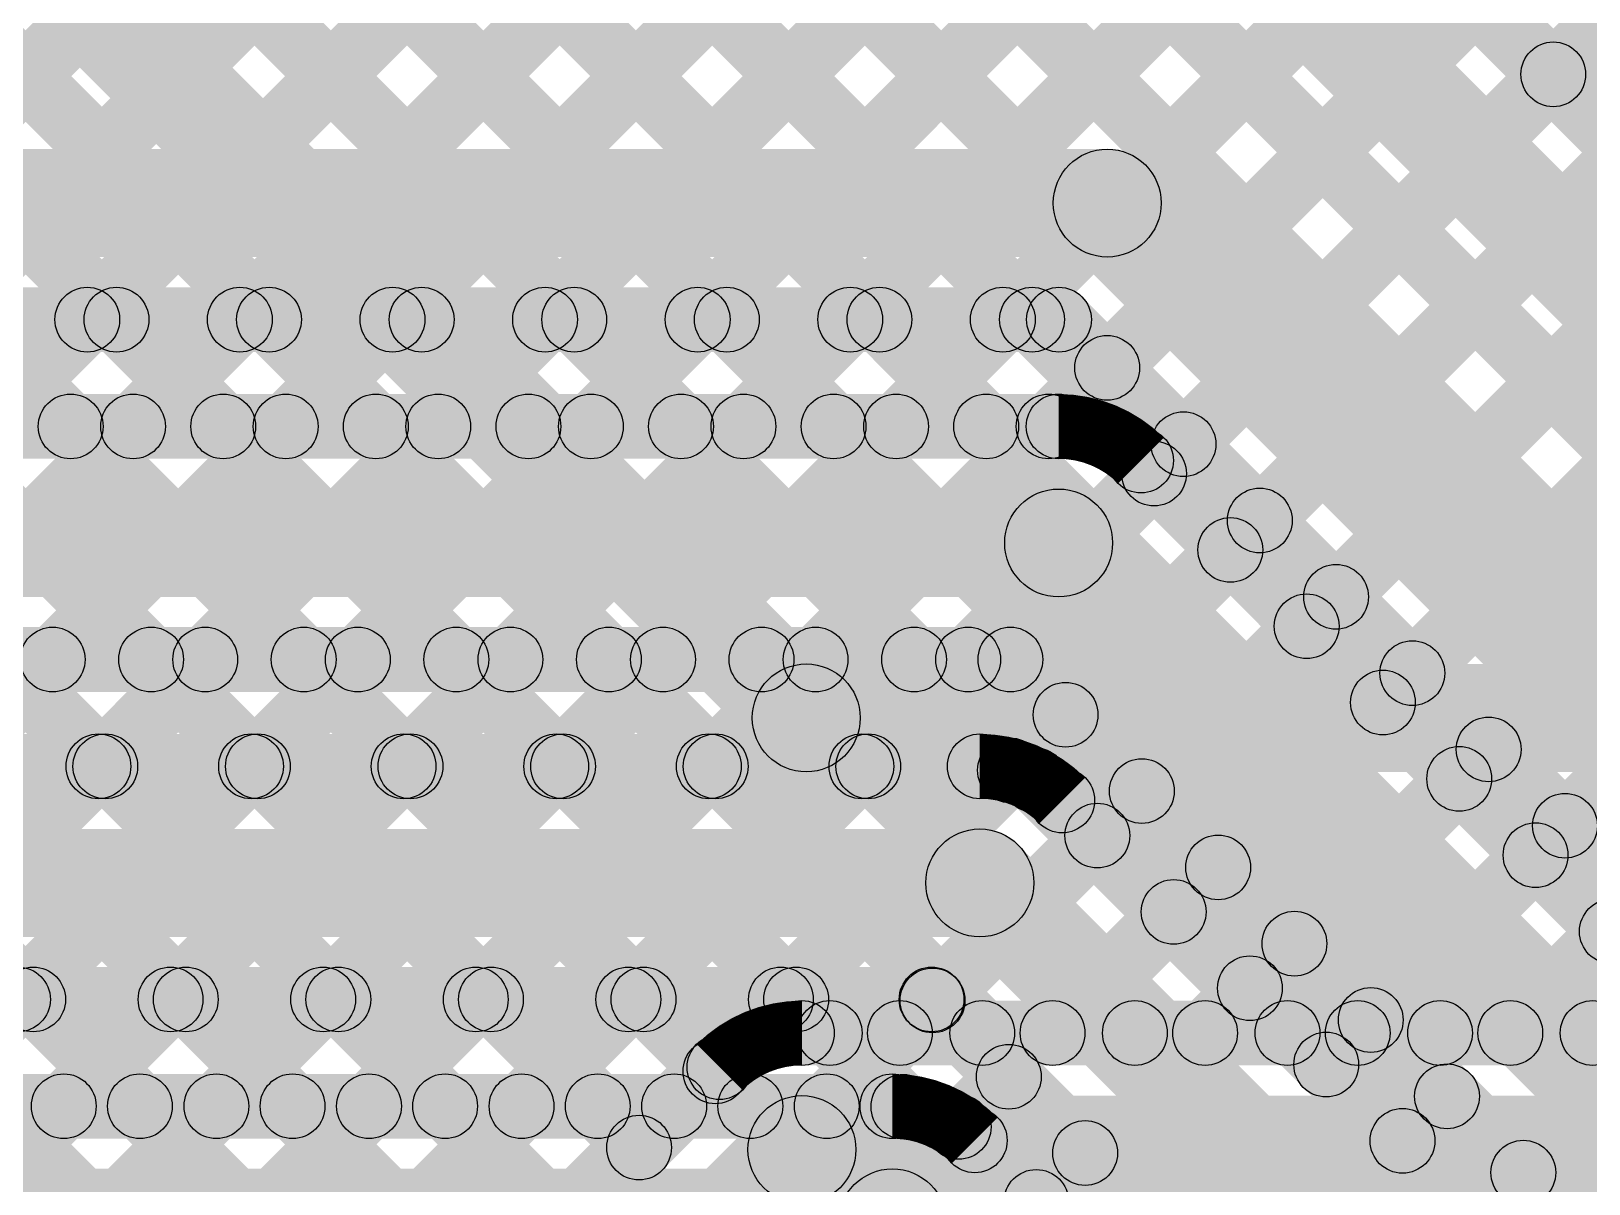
# Model space of a CAD drawing. Header units: millimetres. Extents: x 0 to 212, y 0 to 213.
# Drawn here: x 1.4934 to 1.8543, y 2.6251 to 2.8921 of the extents above; entities that cross this region are included whole.
import ezdxf

# ---------------------------------------------------------------- set-up
doc = ezdxf.new("R2010")
doc.units = ezdxf.units.MM
doc.header["$MEASUREMENT"] = 0
doc.layers.add('BottomLayer', color=5, linetype='Continuous')
doc.layers.add('TopLayer', color=1, linetype='Continuous')

msp = doc.modelspace()

# ---------------------------------------------------------------- hatches: boundary and pattern name
at = {"layer": 'BottomLayer'}
for points in [[(1.13213, 3.1957), (1.14274, 3.2063), (1.68374, 2.6653), (1.67313, 2.6547)], [(1.16749, 3.1957), (1.1781, 3.2063), (1.7191, 2.6653), (1.70849, 2.6547)], [(1.20284, 3.1957), (1.21345, 3.2063), (1.75445, 2.6653), (1.74384, 2.6547)], [(1.2382, 3.1957), (1.24881, 3.2063), (1.78981, 2.6653), (1.7792, 2.6547)], [(1.27355, 3.1957), (1.28416, 3.2063), (1.82516, 2.6653), (1.81455, 2.6547)], [(1.30891, 3.1957), (1.31952, 3.2063), (1.86052, 2.6653), (1.84991, 2.6547)], [(1.33337, 2.57089), (1.32276, 2.5815), (1.94757, 3.2063), (1.95817, 3.1957)], [(1.33779, 2.64602), (1.32718, 2.65663), (1.87686, 3.2063), (1.88746, 3.1957)], [(1.34173, 2.72068), (1.33113, 2.73128), (1.80614, 3.2063), (1.81675, 3.1957)], [(1.35134, 2.62421), (1.34073, 2.63482), (1.91221, 3.2063), (1.92282, 3.1957)], [(1.35277, 2.69636), (1.34216, 2.70697), (1.8415, 3.2063), (1.85211, 3.1957)], [(1.34426, 3.1957), (1.35487, 3.2063), (1.89587, 2.6653), (1.88527, 2.6547)], [(1.35553, 2.5577), (1.34492, 2.5683), (1.98292, 3.2063), (1.99353, 3.1957)], [(1.37962, 3.1957), (1.39023, 3.2063), (1.93123, 2.6653), (1.92062, 2.6547)], [(1.39088, 2.5577), (1.38028, 2.5683), (2.01828, 3.2063), (2.02888, 3.1957)], [(1.41498, 3.1957), (1.42558, 3.2063), (1.96658, 2.6653), (1.95598, 2.6547)], [(1.42624, 2.5577), (1.41563, 2.5683), (2.05363, 3.2063), (2.06424, 3.1957)], [(1.45033, 3.1957), (1.46094, 3.2063), (2.00194, 2.6653), (1.99133, 2.6547)], [(1.46159, 2.5577), (1.45099, 2.5683), (2.08899, 3.2063), (2.09959, 3.1957)], [(1.48569, 3.1957), (1.49629, 3.2063), (2.03729, 2.6653), (2.02669, 2.6547)], [(1.49695, 2.5577), (1.48634, 2.5683), (2.12434, 3.2063), (2.13495, 3.1957)], [(1.52104, 3.1957), (1.53165, 3.2063), (2.07265, 2.6653), (2.06204, 2.6547)], [(1.5323, 2.5577), (1.5217, 2.5683), (2.1597, 3.2063), (2.1703, 3.1957)], [(1.56766, 2.5577), (1.55705, 2.5683), (2.19505, 3.2063), (2.20566, 3.1957)], [(1.70001, 2.6547), (1.68941, 2.6653), (2.23041, 3.2063), (2.24102, 3.1957)], [(1.73537, 2.6547), (1.72476, 2.6653), (2.26576, 3.2063), (2.27637, 3.1957)], [(1.77073, 2.6547), (1.76012, 2.6653), (2.30112, 3.2063), (2.31173, 3.1957)], [(1.80608, 2.6547), (1.79547, 2.6653), (2.33647, 3.2063), (2.34708, 3.1957)], [(1.84144, 2.6547), (1.83083, 2.6653), (2.37183, 3.2063), (2.38244, 3.1957)], [(1.33216, 3.05616), (1.34984, 3.07384), (1.68184, 2.74184), (1.66416, 2.72416)], [(1.34266, 2.94981), (1.35327, 2.96042), (1.65725, 2.65644), (1.64665, 2.64583)], [(1.34266, 2.91446), (1.35327, 2.92507), (1.63957, 2.63876), (1.62897, 2.62815)], [(1.34266, 2.8791), (1.35327, 2.88971), (1.6219, 2.62108), (1.61129, 2.61047)], [(1.34256, 2.84385), (1.35317, 2.85446), (1.60422, 2.6034), (1.59361, 2.5928)], [(1.33299, 2.81807), (1.34359, 2.82867), (1.58654, 2.58573), (1.57593, 2.57512)], [(1.34239, 2.77331), (1.353, 2.78391), (1.56861, 2.5683), (1.558, 2.5577)], [(1.673, 2.7205), (1.673, 2.7455), (2.50123, 2.7455), (2.50123, 2.7205)], [(1.672, 2.6525), (1.672, 2.6675), (2.45462, 2.6675), (2.45462, 2.6525)], [(1.56912, 2.5577), (1.55851, 2.5683), (1.6476, 2.6574), (1.65821, 2.64679)], [(1.672, 2.6205), (1.672, 2.6455), (2.50123, 2.6455), (2.50123, 2.6205)], [(1.58384, 2.52716), (1.56616, 2.54484), (1.66316, 2.64184), (1.68084, 2.62416)]]:
    msp.add_hatch(color=5, dxfattribs=at).paths.add_polyline_path(points)
h = msp.add_hatch(color=5, dxfattribs=at)
edge = h.paths.add_edge_path()
edge.add_arc((1.673, 2.733), 0.0125, 0, 360)
h = msp.add_hatch(color=5, dxfattribs=at)
edge = h.paths.add_edge_path()
edge.add_arc((1.673, 2.733), 0.0125, 0, 360)
h = msp.add_hatch(color=5, dxfattribs=at)
edge = h.paths.add_edge_path()
edge.add_arc((1.672, 2.66), 0.0075, 0, 360)
h = msp.add_hatch(color=5, dxfattribs=at)
edge = h.paths.add_edge_path()
edge.add_arc((1.672, 2.66), 0.0075, 0, 360)
h = msp.add_hatch(color=5, dxfattribs=at)
edge = h.paths.add_edge_path()
edge.add_arc((1.672, 2.66), 0.0075, 0, 360)
h = msp.add_hatch(color=5, dxfattribs=at)
edge = h.paths.add_edge_path()
edge.add_arc((1.67844, 2.66), 0.0075, 0, 360)
h = msp.add_hatch(color=5, dxfattribs=at)
edge = h.paths.add_edge_path()
edge.add_arc((1.69471, 2.66), 0.0075, 0, 360)
h = msp.add_hatch(color=5, dxfattribs=at)
edge = h.paths.add_edge_path()
edge.add_arc((1.71379, 2.66), 0.0075, 0, 360)
h = msp.add_hatch(color=5, dxfattribs=at)
edge = h.paths.add_edge_path()
edge.add_arc((1.73007, 2.66), 0.0075, 0, 360)
h = msp.add_hatch(color=5, dxfattribs=at)
edge = h.paths.add_edge_path()
edge.add_arc((1.74915, 2.66), 0.0075, 0, 360)
h = msp.add_hatch(color=5, dxfattribs=at)
edge = h.paths.add_edge_path()
edge.add_arc((1.76542, 2.66), 0.0075, 0, 360)
h = msp.add_hatch(color=5, dxfattribs=at)
edge = h.paths.add_edge_path()
edge.add_arc((1.7845, 2.66), 0.0075, 0, 360)
h = msp.add_hatch(color=5, dxfattribs=at)
edge = h.paths.add_edge_path()
edge.add_arc((1.80078, 2.66), 0.0075, 0, 360)
h = msp.add_hatch(color=5, dxfattribs=at)
edge = h.paths.add_edge_path()
edge.add_arc((1.81986, 2.66), 0.0075, 0, 360)
h = msp.add_hatch(color=5, dxfattribs=at)
edge = h.paths.add_edge_path()
edge.add_arc((1.83613, 2.66), 0.0075, 0, 360)
h = msp.add_hatch(color=5, dxfattribs=at)
edge = h.paths.add_edge_path()
edge.add_arc((1.85521, 2.66), 0.0075, 0, 360)
h = msp.add_hatch(color=5, dxfattribs=at)
edge = h.paths.add_edge_path()
edge.add_arc((1.65195, 2.65113), 0.0075, 0, 360)
h = msp.add_hatch(color=5, dxfattribs=at)
edge = h.paths.add_edge_path()
edge.add_arc((1.65291, 2.65209), 0.0075, 0, 360)
h = msp.add_hatch(color=5, dxfattribs=at)
edge = h.paths.add_edge_path()
edge.add_arc((1.65291, 2.65209), 0.0075, 0, 360)
h = msp.add_hatch(color=5, dxfattribs=at)
edge = h.paths.add_edge_path()
edge.add_arc((1.65291, 2.65209), 0.0075, 0, 360)
h = msp.add_hatch(color=5, dxfattribs=at)
edge = h.paths.add_edge_path()
edge.add_arc((1.672, 2.633), 0.0125, 0, 360)
h = msp.add_hatch(color=5, dxfattribs=at)
edge = h.paths.add_edge_path()
edge.add_arc((1.672, 2.633), 0.0125, 0, 360)
h = msp.add_hatch(color=5, dxfattribs=at)
edge = h.paths.add_edge_path()
edge.add_arc((1.63427, 2.63346), 0.0075, 0, 360)
at = {"layer": 'TopLayer'}
for points in [[(1.8514, 2.87679), (1.84079, 2.88739), (2.1577, 3.2043), (2.1683, 3.1937)], [(1.77279, 2.94479), (1.78339, 2.9554), (2.4164, 2.3224), (2.40579, 2.31179)], [(1.75016, 2.92216), (1.76784, 2.93984), (2.40084, 2.30684), (2.38316, 2.28916)], [(1.3, 2.83976), (1.3, 2.86476), (1.74274, 2.86476), (1.74274, 2.83976)], [(1.7339, 2.84342), (1.75158, 2.8611), (2.34084, 2.27184), (2.32316, 2.25416)], [(1.33964, 2.81776), (1.33964, 2.83276), (1.73156, 2.83276), (1.73156, 2.81776)], [(1.47252, 2.81996), (1.48312, 2.83056), (1.50786, 2.80582), (1.49726, 2.79522)], [(1.48698, 2.79522), (1.47638, 2.80582), (1.50112, 2.83056), (1.51172, 2.81996)], [(1.50787, 2.81996), (1.51848, 2.83056), (1.54322, 2.80582), (1.53261, 2.79522)], [(1.52234, 2.79522), (1.51173, 2.80582), (1.53647, 2.83056), (1.54708, 2.81996)], [(1.54323, 2.81996), (1.55384, 2.83056), (1.57858, 2.80582), (1.56797, 2.79522)], [(1.55769, 2.79522), (1.54709, 2.80582), (1.57183, 2.83056), (1.58243, 2.81996)], [(1.57858, 2.81996), (1.58919, 2.83056), (1.61393, 2.80582), (1.60332, 2.79522)], [(1.59305, 2.79522), (1.58244, 2.80582), (1.60718, 2.83056), (1.61779, 2.81996)], [(1.61394, 2.81996), (1.62455, 2.83056), (1.64929, 2.80582), (1.63868, 2.79522)], [(1.6284, 2.79522), (1.6178, 2.80582), (1.64254, 2.83056), (1.65314, 2.81996)], [(1.64929, 2.81996), (1.6599, 2.83056), (1.68464, 2.80582), (1.67403, 2.79522)], [(1.66376, 2.79522), (1.65315, 2.80582), (1.67789, 2.83056), (1.6885, 2.81996)], [(1.68465, 2.81996), (1.69526, 2.83056), (1.72, 2.80582), (1.70939, 2.79522)], [(1.69911, 2.79522), (1.68851, 2.80582), (1.71325, 2.83056), (1.72385, 2.81996)], [(1.72001, 2.81996), (1.73061, 2.83056), (2.3103, 2.25087), (2.2997, 2.24027)], [(1.72625, 2.81996), (1.73686, 2.83056), (2.3103, 2.25712), (2.2997, 2.24651)], [(1.73447, 2.79522), (1.72386, 2.80582), (1.73743, 2.81939), (1.74803, 2.80878)], [(1.33964, 2.79302), (1.33964, 2.80802), (1.73148, 2.80802), (1.73148, 2.79302)], [(1.7589, 2.78429), (1.74829, 2.79489), (1.75511, 2.80171), (1.76571, 2.7911)], [(1.74527, 2.78731), (1.75587, 2.79792), (2.19639, 2.3574), (2.18579, 2.34679)], [(1.3, 2.76102), (1.3, 2.78602), (1.73148, 2.78602), (1.73148, 2.76102)], [(1.77657, 2.76661), (1.76597, 2.77722), (1.77278, 2.78403), (1.78339, 2.77343)], [(1.72264, 2.76468), (1.74032, 2.78236), (2.18084, 2.34184), (2.16316, 2.32416)], [(1.79425, 2.74893), (1.78364, 2.75954), (1.79046, 2.76636), (1.80107, 2.75575)], [(1.33964, 2.73902), (1.33964, 2.75402), (1.7203, 2.75402), (1.7203, 2.73902)], [(1.47895, 2.71648), (1.46835, 2.72708), (1.49309, 2.75182), (1.50369, 2.74122)], [(1.48055, 2.74122), (1.49115, 2.75182), (1.51589, 2.72708), (1.50529, 2.71648)], [(1.51431, 2.71648), (1.5037, 2.72708), (1.52844, 2.75182), (1.53905, 2.74122)], [(1.5159, 2.74122), (1.52651, 2.75182), (1.55125, 2.72708), (1.54064, 2.71648)], [(1.54966, 2.71648), (1.53906, 2.72708), (1.5638, 2.75182), (1.5744, 2.74122)], [(1.55126, 2.74122), (1.56186, 2.75182), (1.58661, 2.72708), (1.576, 2.71648)], [(1.58502, 2.71648), (1.57441, 2.72708), (1.59915, 2.75182), (1.60976, 2.74122)], [(1.58661, 2.74122), (1.59722, 2.75182), (1.62196, 2.72708), (1.61135, 2.71648)], [(1.62037, 2.71648), (1.60977, 2.72708), (1.63451, 2.75182), (1.64511, 2.74122)], [(1.62197, 2.74122), (1.63258, 2.75182), (1.65732, 2.72708), (1.64671, 2.71648)], [(1.65573, 2.71648), (1.64512, 2.72708), (1.66986, 2.75182), (1.68047, 2.74122)], [(1.65732, 2.74122), (1.66793, 2.75182), (1.69267, 2.72708), (1.68206, 2.71648)], [(1.69108, 2.71648), (1.68048, 2.72708), (1.70522, 2.75182), (1.71582, 2.74122)], [(1.69268, 2.74122), (1.70329, 2.75182), (1.73117, 2.72394), (1.72057, 2.71333)], [(1.71499, 2.74122), (1.7256, 2.75182), (2.1503, 2.32712), (2.1397, 2.31651)], [(1.81193, 2.73125), (1.80132, 2.74186), (1.80814, 2.74868), (1.81874, 2.73807)], [(1.72552, 2.71555), (1.71491, 2.72616), (1.72778, 2.73903), (1.73839, 2.72843)], [(1.33964, 2.71428), (1.33964, 2.72928), (1.71322, 2.72928), (1.71322, 2.71428)], [(1.82961, 2.71358), (1.819, 2.72418), (1.82582, 2.731), (1.83642, 2.72039)], [(1.74575, 2.70043), (1.73514, 2.71104), (1.74546, 2.72136), (1.75607, 2.71075)], [(1.72701, 2.70857), (1.73762, 2.71918), (1.9964, 2.4604), (1.98579, 2.44979)], [(1.84728, 2.6959), (1.83668, 2.70651), (1.84349, 2.71332), (1.8541, 2.70272)], [(1.3, 2.68228), (1.3, 2.70728), (1.71322, 2.70728), (1.71322, 2.68228)], [(1.70438, 2.68594), (1.72206, 2.70362), (1.98084, 2.44484), (1.96316, 2.42716)], [(1.76343, 2.68276), (1.75282, 2.69336), (1.76314, 2.70368), (1.77374, 2.69307)], [(1.78111, 2.66508), (1.7705, 2.67568), (1.78082, 2.686), (1.79142, 2.67539)], [(1.33964, 2.66028), (1.33964, 2.67528), (1.70204, 2.67528), (1.70204, 2.66028)], [(1.47092, 2.63774), (1.46032, 2.64834), (1.48506, 2.67308), (1.49566, 2.66248)], [(1.48858, 2.66248), (1.49918, 2.67308), (1.52392, 2.64834), (1.51332, 2.63774)], [(1.50628, 2.63774), (1.49567, 2.64834), (1.52041, 2.67308), (1.53102, 2.66248)], [(1.52393, 2.66248), (1.53454, 2.67308), (1.55928, 2.64834), (1.54867, 2.63774)], [(1.54163, 2.63774), (1.53103, 2.64834), (1.55577, 2.67308), (1.56637, 2.66248)], [(1.55929, 2.66248), (1.56989, 2.67308), (1.59463, 2.64834), (1.58403, 2.63774)], [(1.57699, 2.63774), (1.56638, 2.64834), (1.59112, 2.67308), (1.60173, 2.66248)], [(1.59464, 2.66248), (1.60525, 2.67308), (1.62999, 2.64834), (1.61938, 2.63774)], [(1.61234, 2.63774), (1.60174, 2.64834), (1.62648, 2.67308), (1.63708, 2.66248)], [(1.63, 2.66248), (1.64061, 2.67308), (1.66535, 2.64834), (1.65474, 2.63774)], [(1.6477, 2.63774), (1.63709, 2.64834), (1.66183, 2.67308), (1.67244, 2.66248)], [(1.66535, 2.66248), (1.67596, 2.67308), (1.70082, 2.64822), (1.69022, 2.63761)], [(1.68305, 2.63774), (1.67245, 2.64834), (1.69696, 2.67286), (1.70757, 2.66225)], [(1.69673, 2.66248), (1.70734, 2.67308), (1.95821, 2.42221), (1.9476, 2.41161)], [(1.79878, 2.6474), (1.78818, 2.65801), (1.79849, 2.66832), (1.8091, 2.65772)], [(1.71362, 2.63294), (1.70301, 2.64355), (1.71464, 2.65518), (1.72524, 2.64457)], [(1.33964, 2.63554), (1.33964, 2.65054), (1.69296, 2.65054), (1.69296, 2.63554)], [(1.81646, 2.62972), (1.80585, 2.64033), (1.81617, 2.65064), (1.82678, 2.64004)], [(1.70675, 2.62983), (1.71736, 2.64043), (1.80039, 2.5574), (1.78979, 2.54679)], [(1.73161, 2.61558), (1.721, 2.62618), (1.73232, 2.6375), (1.74292, 2.62689)], [(1.83414, 2.61204), (1.82353, 2.62265), (1.83385, 2.63297), (1.84446, 2.62236)], [(1.3, 2.60354), (1.3, 2.62854), (1.69296, 2.62854), (1.69296, 2.60354)]]:
    msp.add_hatch(color=1, dxfattribs=at).paths.add_polyline_path(points)
h = msp.add_hatch(color=1, dxfattribs=at)
edge = h.paths.add_edge_path()
edge.add_arc((1.84609, 2.88209), 0.0075, 0, 360)
h = msp.add_hatch(color=1, dxfattribs=at)
edge = h.paths.add_edge_path()
edge.add_arc((1.74274, 2.85226), 0.0125, 0, 360)
h = msp.add_hatch(color=1, dxfattribs=at)
edge = h.paths.add_edge_path()
edge.add_arc((1.74274, 2.85226), 0.0125, 0, 360)
h = msp.add_hatch(color=1, dxfattribs=at)
edge = h.paths.add_edge_path()
edge.add_arc((1.50642, 2.82526), 0.0075, 0, 360)
h = msp.add_hatch(color=1, dxfattribs=at)
edge = h.paths.add_edge_path()
edge.add_arc((1.51318, 2.82526), 0.0075, 0, 360)
h = msp.add_hatch(color=1, dxfattribs=at)
edge = h.paths.add_edge_path()
edge.add_arc((1.54177, 2.82526), 0.0075, 0, 360)
h = msp.add_hatch(color=1, dxfattribs=at)
edge = h.paths.add_edge_path()
edge.add_arc((1.54853, 2.82526), 0.0075, 0, 360)
h = msp.add_hatch(color=1, dxfattribs=at)
edge = h.paths.add_edge_path()
edge.add_arc((1.57713, 2.82526), 0.0075, 0, 360)
h = msp.add_hatch(color=1, dxfattribs=at)
edge = h.paths.add_edge_path()
edge.add_arc((1.58389, 2.82526), 0.0075, 0, 360)
h = msp.add_hatch(color=1, dxfattribs=at)
edge = h.paths.add_edge_path()
edge.add_arc((1.61248, 2.82526), 0.0075, 0, 360)
h = msp.add_hatch(color=1, dxfattribs=at)
edge = h.paths.add_edge_path()
edge.add_arc((1.61924, 2.82526), 0.0075, 0, 360)
h = msp.add_hatch(color=1, dxfattribs=at)
edge = h.paths.add_edge_path()
edge.add_arc((1.64784, 2.82526), 0.0075, 0, 360)
h = msp.add_hatch(color=1, dxfattribs=at)
edge = h.paths.add_edge_path()
edge.add_arc((1.6546, 2.82526), 0.0075, 0, 360)
h = msp.add_hatch(color=1, dxfattribs=at)
edge = h.paths.add_edge_path()
edge.add_arc((1.68319, 2.82526), 0.0075, 0, 360)
h = msp.add_hatch(color=1, dxfattribs=at)
edge = h.paths.add_edge_path()
edge.add_arc((1.68995, 2.82526), 0.0075, 0, 360)
h = msp.add_hatch(color=1, dxfattribs=at)
edge = h.paths.add_edge_path()
edge.add_arc((1.71855, 2.82526), 0.0075, 0, 360)
h = msp.add_hatch(color=1, dxfattribs=at)
edge = h.paths.add_edge_path()
edge.add_arc((1.72531, 2.82526), 0.0075, 0, 360)
h = msp.add_hatch(color=1, dxfattribs=at)
edge = h.paths.add_edge_path()
edge.add_arc((1.73156, 2.82526), 0.0075, 0, 360)
h = msp.add_hatch(color=1, dxfattribs=at)
edge = h.paths.add_edge_path()
edge.add_arc((1.73156, 2.82526), 0.0075, 0, 360)
h = msp.add_hatch(color=1, dxfattribs=at)
edge = h.paths.add_edge_path()
edge.add_arc((1.74273, 2.81409), 0.0075, 0, 360)
h = msp.add_hatch(color=1, dxfattribs=at)
edge = h.paths.add_edge_path()
edge.add_arc((1.50256, 2.80052), 0.0075, 0, 360)
h = msp.add_hatch(color=1, dxfattribs=at)
edge = h.paths.add_edge_path()
edge.add_arc((1.51703, 2.80052), 0.0075, 0, 360)
h = msp.add_hatch(color=1, dxfattribs=at)
edge = h.paths.add_edge_path()
edge.add_arc((1.53792, 2.80052), 0.0075, 0, 360)
h = msp.add_hatch(color=1, dxfattribs=at)
edge = h.paths.add_edge_path()
edge.add_arc((1.55239, 2.80052), 0.0075, 0, 360)
h = msp.add_hatch(color=1, dxfattribs=at)
edge = h.paths.add_edge_path()
edge.add_arc((1.57327, 2.80052), 0.0075, 0, 360)
h = msp.add_hatch(color=1, dxfattribs=at)
edge = h.paths.add_edge_path()
edge.add_arc((1.58774, 2.80052), 0.0075, 0, 360)
h = msp.add_hatch(color=1, dxfattribs=at)
edge = h.paths.add_edge_path()
edge.add_arc((1.60863, 2.80052), 0.0075, 0, 360)
h = msp.add_hatch(color=1, dxfattribs=at)
edge = h.paths.add_edge_path()
edge.add_arc((1.6231, 2.80052), 0.0075, 0, 360)
h = msp.add_hatch(color=1, dxfattribs=at)
edge = h.paths.add_edge_path()
edge.add_arc((1.64398, 2.80052), 0.0075, 0, 360)
h = msp.add_hatch(color=1, dxfattribs=at)
edge = h.paths.add_edge_path()
edge.add_arc((1.65845, 2.80052), 0.0075, 0, 360)
h = msp.add_hatch(color=1, dxfattribs=at)
edge = h.paths.add_edge_path()
edge.add_arc((1.67934, 2.80052), 0.0075, 0, 360)
h = msp.add_hatch(color=1, dxfattribs=at)
edge = h.paths.add_edge_path()
edge.add_arc((1.69381, 2.80052), 0.0075, 0, 360)
h = msp.add_hatch(color=1, dxfattribs=at)
edge = h.paths.add_edge_path()
edge.add_arc((1.71469, 2.80052), 0.0075, 0, 360)
h = msp.add_hatch(color=1, dxfattribs=at)
edge = h.paths.add_edge_path()
edge.add_arc((1.72917, 2.80052), 0.0075, 0, 360)
h = msp.add_hatch(color=1, dxfattribs=at)
edge = h.paths.add_edge_path()
edge.add_arc((1.73148, 2.80052), 0.0075, 0, 360)
h = msp.add_hatch(color=1, dxfattribs=at)
edge = h.paths.add_edge_path()
edge.add_arc((1.73148, 2.80052), 0.0075, 0, 360)
h = msp.add_hatch(color=1, dxfattribs=at)
edge = h.paths.add_edge_path()
edge.add_arc((1.73148, 2.80052), 0.0075, 0, 360)
h = msp.add_hatch(color=1, dxfattribs=at)
edge = h.paths.add_edge_path()
edge.add_arc((1.76041, 2.79641), 0.0075, 0, 360)
h = msp.add_hatch(color=1, dxfattribs=at)
edge = h.paths.add_edge_path()
edge.add_arc((1.75057, 2.79261), 0.0075, 0, 360)
h = msp.add_hatch(color=1, dxfattribs=at)
edge = h.paths.add_edge_path()
edge.add_arc((1.75057, 2.79261), 0.0075, 0, 360)
h = msp.add_hatch(color=1, dxfattribs=at)
edge = h.paths.add_edge_path()
edge.add_arc((1.75057, 2.79261), 0.0075, 0, 360)
h = msp.add_hatch(color=1, dxfattribs=at)
edge = h.paths.add_edge_path()
edge.add_arc((1.75359, 2.78959), 0.0075, 0, 360)
h = msp.add_hatch(color=1, dxfattribs=at)
edge = h.paths.add_edge_path()
edge.add_arc((1.73148, 2.77352), 0.0125, 0, 360)
h = msp.add_hatch(color=1, dxfattribs=at)
edge = h.paths.add_edge_path()
edge.add_arc((1.73148, 2.77352), 0.0125, 0, 360)
h = msp.add_hatch(color=1, dxfattribs=at)
edge = h.paths.add_edge_path()
edge.add_arc((1.77809, 2.77873), 0.0075, 0, 360)
h = msp.add_hatch(color=1, dxfattribs=at)
edge = h.paths.add_edge_path()
edge.add_arc((1.77127, 2.77191), 0.0075, 0, 360)
h = msp.add_hatch(color=1, dxfattribs=at)
edge = h.paths.add_edge_path()
edge.add_arc((1.79576, 2.76105), 0.0075, 0, 360)
h = msp.add_hatch(color=1, dxfattribs=at)
edge = h.paths.add_edge_path()
edge.add_arc((1.78895, 2.75424), 0.0075, 0, 360)
h = msp.add_hatch(color=1, dxfattribs=at)
edge = h.paths.add_edge_path()
edge.add_arc((1.49839, 2.74652), 0.0075, 0, 360)
h = msp.add_hatch(color=1, dxfattribs=at)
edge = h.paths.add_edge_path()
edge.add_arc((1.52121, 2.74652), 0.0075, 0, 360)
h = msp.add_hatch(color=1, dxfattribs=at)
edge = h.paths.add_edge_path()
edge.add_arc((1.53374, 2.74652), 0.0075, 0, 360)
h = msp.add_hatch(color=1, dxfattribs=at)
edge = h.paths.add_edge_path()
edge.add_arc((1.55656, 2.74652), 0.0075, 0, 360)
h = msp.add_hatch(color=1, dxfattribs=at)
edge = h.paths.add_edge_path()
edge.add_arc((1.5691, 2.74652), 0.0075, 0, 360)
h = msp.add_hatch(color=1, dxfattribs=at)
edge = h.paths.add_edge_path()
edge.add_arc((1.59192, 2.74652), 0.0075, 0, 360)
h = msp.add_hatch(color=1, dxfattribs=at)
edge = h.paths.add_edge_path()
edge.add_arc((1.60445, 2.74652), 0.0075, 0, 360)
h = msp.add_hatch(color=1, dxfattribs=at)
edge = h.paths.add_edge_path()
edge.add_arc((1.62727, 2.74652), 0.0075, 0, 360)
h = msp.add_hatch(color=1, dxfattribs=at)
edge = h.paths.add_edge_path()
edge.add_arc((1.63981, 2.74652), 0.0075, 0, 360)
h = msp.add_hatch(color=1, dxfattribs=at)
edge = h.paths.add_edge_path()
edge.add_arc((1.66263, 2.74652), 0.0075, 0, 360)
h = msp.add_hatch(color=1, dxfattribs=at)
edge = h.paths.add_edge_path()
edge.add_arc((1.67517, 2.74652), 0.0075, 0, 360)
h = msp.add_hatch(color=1, dxfattribs=at)
edge = h.paths.add_edge_path()
edge.add_arc((1.69798, 2.74652), 0.0075, 0, 360)
h = msp.add_hatch(color=1, dxfattribs=at)
edge = h.paths.add_edge_path()
edge.add_arc((1.71052, 2.74652), 0.0075, 0, 360)
h = msp.add_hatch(color=1, dxfattribs=at)
edge = h.paths.add_edge_path()
edge.add_arc((1.7203, 2.74652), 0.0075, 0, 360)
h = msp.add_hatch(color=1, dxfattribs=at)
edge = h.paths.add_edge_path()
edge.add_arc((1.7203, 2.74652), 0.0075, 0, 360)
h = msp.add_hatch(color=1, dxfattribs=at)
edge = h.paths.add_edge_path()
edge.add_arc((1.81344, 2.74337), 0.0075, 0, 360)
h = msp.add_hatch(color=1, dxfattribs=at)
edge = h.paths.add_edge_path()
edge.add_arc((1.80662, 2.73656), 0.0075, 0, 360)
h = msp.add_hatch(color=1, dxfattribs=at)
edge = h.paths.add_edge_path()
edge.add_arc((1.73309, 2.73373), 0.0075, 0, 360)
h = msp.add_hatch(color=1, dxfattribs=at)
edge = h.paths.add_edge_path()
edge.add_arc((1.83112, 2.7257), 0.0075, 0, 360)
h = msp.add_hatch(color=1, dxfattribs=at)
edge = h.paths.add_edge_path()
edge.add_arc((1.509, 2.72178), 0.0075, 0, 360)
h = msp.add_hatch(color=1, dxfattribs=at)
edge = h.paths.add_edge_path()
edge.add_arc((1.51059, 2.72178), 0.0075, 0, 360)
h = msp.add_hatch(color=1, dxfattribs=at)
edge = h.paths.add_edge_path()
edge.add_arc((1.54436, 2.72178), 0.0075, 0, 360)
h = msp.add_hatch(color=1, dxfattribs=at)
edge = h.paths.add_edge_path()
edge.add_arc((1.54595, 2.72178), 0.0075, 0, 360)
h = msp.add_hatch(color=1, dxfattribs=at)
edge = h.paths.add_edge_path()
edge.add_arc((1.57971, 2.72178), 0.0075, 0, 360)
h = msp.add_hatch(color=1, dxfattribs=at)
edge = h.paths.add_edge_path()
edge.add_arc((1.5813, 2.72178), 0.0075, 0, 360)
h = msp.add_hatch(color=1, dxfattribs=at)
edge = h.paths.add_edge_path()
edge.add_arc((1.61507, 2.72178), 0.0075, 0, 360)
h = msp.add_hatch(color=1, dxfattribs=at)
edge = h.paths.add_edge_path()
edge.add_arc((1.61666, 2.72178), 0.0075, 0, 360)
h = msp.add_hatch(color=1, dxfattribs=at)
edge = h.paths.add_edge_path()
edge.add_arc((1.65043, 2.72178), 0.0075, 0, 360)
h = msp.add_hatch(color=1, dxfattribs=at)
edge = h.paths.add_edge_path()
edge.add_arc((1.65201, 2.72178), 0.0075, 0, 360)
h = msp.add_hatch(color=1, dxfattribs=at)
edge = h.paths.add_edge_path()
edge.add_arc((1.68578, 2.72178), 0.0075, 0, 360)
h = msp.add_hatch(color=1, dxfattribs=at)
edge = h.paths.add_edge_path()
edge.add_arc((1.68737, 2.72178), 0.0075, 0, 360)
h = msp.add_hatch(color=1, dxfattribs=at)
edge = h.paths.add_edge_path()
edge.add_arc((1.71322, 2.72178), 0.0075, 0, 360)
h = msp.add_hatch(color=1, dxfattribs=at)
edge = h.paths.add_edge_path()
edge.add_arc((1.71322, 2.72178), 0.0075, 0, 360)
h = msp.add_hatch(color=1, dxfattribs=at)
edge = h.paths.add_edge_path()
edge.add_arc((1.71322, 2.72178), 0.0075, 0, 360)
h = msp.add_hatch(color=1, dxfattribs=at)
edge = h.paths.add_edge_path()
edge.add_arc((1.72021, 2.72086), 0.0075, 0, 360)
h = msp.add_hatch(color=1, dxfattribs=at)
edge = h.paths.add_edge_path()
edge.add_arc((1.72587, 2.71863), 0.0075, 0, 360)
h = msp.add_hatch(color=1, dxfattribs=at)
edge = h.paths.add_edge_path()
edge.add_arc((1.8243, 2.71888), 0.0075, 0, 360)
h = msp.add_hatch(color=1, dxfattribs=at)
edge = h.paths.add_edge_path()
edge.add_arc((1.73231, 2.71387), 0.0075, 0, 360)
h = msp.add_hatch(color=1, dxfattribs=at)
edge = h.paths.add_edge_path()
edge.add_arc((1.73231, 2.71387), 0.0075, 0, 360)
h = msp.add_hatch(color=1, dxfattribs=at)
edge = h.paths.add_edge_path()
edge.add_arc((1.73231, 2.71387), 0.0075, 0, 360)
h = msp.add_hatch(color=1, dxfattribs=at)
edge = h.paths.add_edge_path()
edge.add_arc((1.75076, 2.71605), 0.0075, 0, 360)
h = msp.add_hatch(color=1, dxfattribs=at)
edge = h.paths.add_edge_path()
edge.add_arc((1.8488, 2.70802), 0.0075, 0, 360)
h = msp.add_hatch(color=1, dxfattribs=at)
edge = h.paths.add_edge_path()
edge.add_arc((1.74045, 2.70574), 0.0075, 0, 360)
h = msp.add_hatch(color=1, dxfattribs=at)
edge = h.paths.add_edge_path()
edge.add_arc((1.71322, 2.69478), 0.0125, 0, 360)
h = msp.add_hatch(color=1, dxfattribs=at)
edge = h.paths.add_edge_path()
edge.add_arc((1.71322, 2.69478), 0.0125, 0, 360)
h = msp.add_hatch(color=1, dxfattribs=at)
edge = h.paths.add_edge_path()
edge.add_arc((1.84198, 2.7012), 0.0075, 0, 360)
h = msp.add_hatch(color=1, dxfattribs=at)
edge = h.paths.add_edge_path()
edge.add_arc((1.76844, 2.69837), 0.0075, 0, 360)
h = msp.add_hatch(color=1, dxfattribs=at)
edge = h.paths.add_edge_path()
edge.add_arc((1.75813, 2.68806), 0.0075, 0, 360)
h = msp.add_hatch(color=1, dxfattribs=at)
edge = h.paths.add_edge_path()
edge.add_arc((1.85966, 2.68353), 0.0075, 0, 360)
h = msp.add_hatch(color=1, dxfattribs=at)
edge = h.paths.add_edge_path()
edge.add_arc((1.78612, 2.6807), 0.0075, 0, 360)
h = msp.add_hatch(color=1, dxfattribs=at)
edge = h.paths.add_edge_path()
edge.add_arc((1.49036, 2.66778), 0.0075, 0, 360)
h = msp.add_hatch(color=1, dxfattribs=at)
edge = h.paths.add_edge_path()
edge.add_arc((1.49388, 2.66778), 0.0075, 0, 360)
h = msp.add_hatch(color=1, dxfattribs=at)
edge = h.paths.add_edge_path()
edge.add_arc((1.52571, 2.66778), 0.0075, 0, 360)
h = msp.add_hatch(color=1, dxfattribs=at)
edge = h.paths.add_edge_path()
edge.add_arc((1.52924, 2.66778), 0.0075, 0, 360)
h = msp.add_hatch(color=1, dxfattribs=at)
edge = h.paths.add_edge_path()
edge.add_arc((1.56107, 2.66778), 0.0075, 0, 360)
h = msp.add_hatch(color=1, dxfattribs=at)
edge = h.paths.add_edge_path()
edge.add_arc((1.56459, 2.66778), 0.0075, 0, 360)
h = msp.add_hatch(color=1, dxfattribs=at)
edge = h.paths.add_edge_path()
edge.add_arc((1.59643, 2.66778), 0.0075, 0, 360)
h = msp.add_hatch(color=1, dxfattribs=at)
edge = h.paths.add_edge_path()
edge.add_arc((1.59995, 2.66778), 0.0075, 0, 360)
h = msp.add_hatch(color=1, dxfattribs=at)
edge = h.paths.add_edge_path()
edge.add_arc((1.63178, 2.66778), 0.0075, 0, 360)
h = msp.add_hatch(color=1, dxfattribs=at)
edge = h.paths.add_edge_path()
edge.add_arc((1.6353, 2.66778), 0.0075, 0, 360)
h = msp.add_hatch(color=1, dxfattribs=at)
edge = h.paths.add_edge_path()
edge.add_arc((1.66714, 2.66778), 0.0075, 0, 360)
h = msp.add_hatch(color=1, dxfattribs=at)
edge = h.paths.add_edge_path()
edge.add_arc((1.67066, 2.66778), 0.0075, 0, 360)
h = msp.add_hatch(color=1, dxfattribs=at)
edge = h.paths.add_edge_path()
edge.add_arc((1.70204, 2.66778), 0.0075, 0, 360)
h = msp.add_hatch(color=1, dxfattribs=at)
edge = h.paths.add_edge_path()
edge.add_arc((1.70204, 2.66778), 0.0075, 0, 360)
h = msp.add_hatch(color=1, dxfattribs=at)
edge = h.paths.add_edge_path()
edge.add_arc((1.70226, 2.66755), 0.0075, 0, 360)
h = msp.add_hatch(color=1, dxfattribs=at)
edge = h.paths.add_edge_path()
edge.add_arc((1.7758, 2.67038), 0.0075, 0, 360)
h = msp.add_hatch(color=1, dxfattribs=at)
edge = h.paths.add_edge_path()
edge.add_arc((1.8038, 2.66302), 0.0075, 0, 360)
h = msp.add_hatch(color=1, dxfattribs=at)
edge = h.paths.add_edge_path()
edge.add_arc((1.79348, 2.6527), 0.0075, 0, 360)
h = msp.add_hatch(color=1, dxfattribs=at)
edge = h.paths.add_edge_path()
edge.add_arc((1.71994, 2.64987), 0.0075, 0, 360)
h = msp.add_hatch(color=1, dxfattribs=at)
edge = h.paths.add_edge_path()
edge.add_arc((1.82147, 2.64534), 0.0075, 0, 360)
h = msp.add_hatch(color=1, dxfattribs=at)
edge = h.paths.add_edge_path()
edge.add_arc((1.50097, 2.64304), 0.0075, 0, 360)
h = msp.add_hatch(color=1, dxfattribs=at)
edge = h.paths.add_edge_path()
edge.add_arc((1.51862, 2.64304), 0.0075, 0, 360)
h = msp.add_hatch(color=1, dxfattribs=at)
edge = h.paths.add_edge_path()
edge.add_arc((1.53633, 2.64304), 0.0075, 0, 360)
h = msp.add_hatch(color=1, dxfattribs=at)
edge = h.paths.add_edge_path()
edge.add_arc((1.55398, 2.64304), 0.0075, 0, 360)
h = msp.add_hatch(color=1, dxfattribs=at)
edge = h.paths.add_edge_path()
edge.add_arc((1.57169, 2.64304), 0.0075, 0, 360)
h = msp.add_hatch(color=1, dxfattribs=at)
edge = h.paths.add_edge_path()
edge.add_arc((1.58933, 2.64304), 0.0075, 0, 360)
h = msp.add_hatch(color=1, dxfattribs=at)
edge = h.paths.add_edge_path()
edge.add_arc((1.60704, 2.64304), 0.0075, 0, 360)
h = msp.add_hatch(color=1, dxfattribs=at)
edge = h.paths.add_edge_path()
edge.add_arc((1.62469, 2.64304), 0.0075, 0, 360)
h = msp.add_hatch(color=1, dxfattribs=at)
edge = h.paths.add_edge_path()
edge.add_arc((1.6424, 2.64304), 0.0075, 0, 360)
h = msp.add_hatch(color=1, dxfattribs=at)
edge = h.paths.add_edge_path()
edge.add_arc((1.66004, 2.64304), 0.0075, 0, 360)
h = msp.add_hatch(color=1, dxfattribs=at)
edge = h.paths.add_edge_path()
edge.add_arc((1.67775, 2.64304), 0.0075, 0, 360)
h = msp.add_hatch(color=1, dxfattribs=at)
edge = h.paths.add_edge_path()
edge.add_arc((1.69296, 2.64304), 0.0075, 0, 360)
h = msp.add_hatch(color=1, dxfattribs=at)
edge = h.paths.add_edge_path()
edge.add_arc((1.69296, 2.64304), 0.0075, 0, 360)
h = msp.add_hatch(color=1, dxfattribs=at)
edge = h.paths.add_edge_path()
edge.add_arc((1.69296, 2.64304), 0.0075, 0, 360)
h = msp.add_hatch(color=1, dxfattribs=at)
edge = h.paths.add_edge_path()
edge.add_arc((1.69552, 2.64292), 0.0075, 0, 360)
h = msp.add_hatch(color=1, dxfattribs=at)
edge = h.paths.add_edge_path()
edge.add_arc((1.70832, 2.63825), 0.0075, 0, 360)
h = msp.add_hatch(color=1, dxfattribs=at)
edge = h.paths.add_edge_path()
edge.add_arc((1.71205, 2.63513), 0.0075, 0, 360)
h = msp.add_hatch(color=1, dxfattribs=at)
edge = h.paths.add_edge_path()
edge.add_arc((1.71205, 2.63513), 0.0075, 0, 360)
h = msp.add_hatch(color=1, dxfattribs=at)
edge = h.paths.add_edge_path()
edge.add_arc((1.71205, 2.63513), 0.0075, 0, 360)
h = msp.add_hatch(color=1, dxfattribs=at)
edge = h.paths.add_edge_path()
edge.add_arc((1.81116, 2.63503), 0.0075, 0, 360)
h = msp.add_hatch(color=1, dxfattribs=at)
edge = h.paths.add_edge_path()
edge.add_arc((1.73762, 2.6322), 0.0075, 0, 360)
h = msp.add_hatch(color=1, dxfattribs=at)
edge = h.paths.add_edge_path()
edge.add_arc((1.83915, 2.62766), 0.0075, 0, 360)
h = msp.add_hatch(color=1, dxfattribs=at)
edge = h.paths.add_edge_path()
edge.add_arc((1.69296, 2.61604), 0.0125, 0, 360)
h = msp.add_hatch(color=1, dxfattribs=at)
edge = h.paths.add_edge_path()
edge.add_arc((1.69296, 2.61604), 0.0125, 0, 360)
h = msp.add_hatch(color=1, dxfattribs=at)
edge = h.paths.add_edge_path()
edge.add_arc((1.7263, 2.62088), 0.0075, 0, 360)

# ---------------------------------------------------------------- linework, layer by layer
at = {"layer": 'BottomLayer', "const_width": 0.015}
msp.add_lwpolyline([(1.65291, 2.65209, -0.198912), (1.672, 2.66)], format="xyb", dxfattribs=at)
msp.add_lwpolyline([(1.65291, 2.65209, -0.198912), (1.672, 2.66)], format="xyb", dxfattribs=at)
at = {"layer": 'BottomLayer'}
for centre, radius in [((1.673, 2.733), 0.0125), ((1.673, 2.733), 0.0125), ((1.672, 2.66), 0.0075), ((1.672, 2.66), 0.0075), ((1.672, 2.66), 0.0075), ((1.67844, 2.66), 0.0075), ((1.69471, 2.66), 0.0075), ((1.71379, 2.66), 0.0075), ((1.73007, 2.66), 0.0075), ((1.74915, 2.66), 0.0075), ((1.76542, 2.66), 0.0075), ((1.7845, 2.66), 0.0075), ((1.80078, 2.66), 0.0075), ((1.81986, 2.66), 0.0075), ((1.83613, 2.66), 0.0075), ((1.85521, 2.66), 0.0075), ((1.65195, 2.65113), 0.0075), ((1.65291, 2.65209), 0.0075), ((1.65291, 2.65209), 0.0075), ((1.65291, 2.65209), 0.0075), ((1.672, 2.633), 0.0125), ((1.672, 2.633), 0.0125), ((1.63427, 2.63346), 0.0075)]:
    msp.add_circle(centre, radius, dxfattribs=at)
at = {"layer": 'TopLayer', "const_width": 0.015}
for points in [[(1.73148, 2.80052, -0.198912), (1.75057, 2.79261)], [(1.73148, 2.80052, -0.198912), (1.75057, 2.79261)], [(1.71322, 2.72178, -0.198912), (1.73231, 2.71387)], [(1.71322, 2.72178, -0.198912), (1.73231, 2.71387)], [(1.69296, 2.64304, -0.198912), (1.71205, 2.63513)], [(1.69296, 2.64304, -0.198912), (1.71205, 2.63513)]]:
    msp.add_lwpolyline(points, format="xyb", dxfattribs=at)
at = {"layer": 'TopLayer'}
for centre, radius in [((1.84609, 2.88209), 0.0075), ((1.74274, 2.85226), 0.0125), ((1.74274, 2.85226), 0.0125), ((1.50642, 2.82526), 0.0075), ((1.51318, 2.82526), 0.0075), ((1.54177, 2.82526), 0.0075), ((1.54853, 2.82526), 0.0075), ((1.57713, 2.82526), 0.0075), ((1.58389, 2.82526), 0.0075), ((1.61248, 2.82526), 0.0075), ((1.61924, 2.82526), 0.0075), ((1.64784, 2.82526), 0.0075), ((1.6546, 2.82526), 0.0075), ((1.68319, 2.82526), 0.0075), ((1.68995, 2.82526), 0.0075), ((1.71855, 2.82526), 0.0075), ((1.72531, 2.82526), 0.0075), ((1.73156, 2.82526), 0.0075), ((1.73156, 2.82526), 0.0075), ((1.74273, 2.81409), 0.0075), ((1.50256, 2.80052), 0.0075), ((1.51703, 2.80052), 0.0075), ((1.53792, 2.80052), 0.0075), ((1.55239, 2.80052), 0.0075), ((1.57327, 2.80052), 0.0075), ((1.58774, 2.80052), 0.0075), ((1.60863, 2.80052), 0.0075), ((1.6231, 2.80052), 0.0075), ((1.64398, 2.80052), 0.0075), ((1.65845, 2.80052), 0.0075), ((1.67934, 2.80052), 0.0075), ((1.69381, 2.80052), 0.0075), ((1.71469, 2.80052), 0.0075), ((1.72917, 2.80052), 0.0075), ((1.73148, 2.80052), 0.0075), ((1.73148, 2.80052), 0.0075), ((1.73148, 2.80052), 0.0075), ((1.76041, 2.79641), 0.0075), ((1.75057, 2.79261), 0.0075), ((1.75057, 2.79261), 0.0075), ((1.75057, 2.79261), 0.0075), ((1.75359, 2.78959), 0.0075), ((1.73148, 2.77352), 0.0125), ((1.73148, 2.77352), 0.0125), ((1.77809, 2.77873), 0.0075), ((1.77127, 2.77191), 0.0075), ((1.79576, 2.76105), 0.0075), ((1.78895, 2.75424), 0.0075), ((1.49839, 2.74652), 0.0075), ((1.52121, 2.74652), 0.0075), ((1.53374, 2.74652), 0.0075), ((1.55656, 2.74652), 0.0075), ((1.5691, 2.74652), 0.0075), ((1.59192, 2.74652), 0.0075), ((1.60445, 2.74652), 0.0075), ((1.62727, 2.74652), 0.0075), ((1.63981, 2.74652), 0.0075), ((1.66263, 2.74652), 0.0075), ((1.67517, 2.74652), 0.0075), ((1.69798, 2.74652), 0.0075), ((1.71052, 2.74652), 0.0075), ((1.7203, 2.74652), 0.0075), ((1.7203, 2.74652), 0.0075), ((1.81344, 2.74337), 0.0075), ((1.80662, 2.73656), 0.0075), ((1.73309, 2.73373), 0.0075), ((1.83112, 2.7257), 0.0075), ((1.509, 2.72178), 0.0075), ((1.51059, 2.72178), 0.0075), ((1.54436, 2.72178), 0.0075), ((1.54595, 2.72178), 0.0075), ((1.57971, 2.72178), 0.0075), ((1.5813, 2.72178), 0.0075), ((1.61507, 2.72178), 0.0075), ((1.61666, 2.72178), 0.0075), ((1.65043, 2.72178), 0.0075), ((1.65201, 2.72178), 0.0075), ((1.68578, 2.72178), 0.0075), ((1.68737, 2.72178), 0.0075), ((1.71322, 2.72178), 0.0075), ((1.71322, 2.72178), 0.0075), ((1.71322, 2.72178), 0.0075), ((1.72021, 2.72086), 0.0075), ((1.72587, 2.71863), 0.0075), ((1.8243, 2.71888), 0.0075), ((1.73231, 2.71387), 0.0075), ((1.73231, 2.71387), 0.0075), ((1.73231, 2.71387), 0.0075), ((1.75076, 2.71605), 0.0075), ((1.8488, 2.70802), 0.0075), ((1.74045, 2.70574), 0.0075), ((1.71322, 2.69478), 0.0125), ((1.71322, 2.69478), 0.0125), ((1.84198, 2.7012), 0.0075), ((1.76844, 2.69837), 0.0075), ((1.75813, 2.68806), 0.0075), ((1.85966, 2.68353), 0.0075), ((1.78612, 2.6807), 0.0075), ((1.49036, 2.66778), 0.0075), ((1.49388, 2.66778), 0.0075), ((1.52571, 2.66778), 0.0075), ((1.52924, 2.66778), 0.0075), ((1.56107, 2.66778), 0.0075), ((1.56459, 2.66778), 0.0075), ((1.59643, 2.66778), 0.0075), ((1.59995, 2.66778), 0.0075), ((1.63178, 2.66778), 0.0075), ((1.6353, 2.66778), 0.0075), ((1.66714, 2.66778), 0.0075), ((1.67066, 2.66778), 0.0075), ((1.70204, 2.66778), 0.0075), ((1.70204, 2.66778), 0.0075), ((1.70226, 2.66755), 0.0075), ((1.7758, 2.67038), 0.0075), ((1.8038, 2.66302), 0.0075), ((1.79348, 2.6527), 0.0075), ((1.71994, 2.64987), 0.0075), ((1.82147, 2.64534), 0.0075), ((1.50097, 2.64304), 0.0075), ((1.51862, 2.64304), 0.0075), ((1.53633, 2.64304), 0.0075), ((1.55398, 2.64304), 0.0075), ((1.57169, 2.64304), 0.0075), ((1.58933, 2.64304), 0.0075), ((1.60704, 2.64304), 0.0075), ((1.62469, 2.64304), 0.0075), ((1.6424, 2.64304), 0.0075), ((1.66004, 2.64304), 0.0075), ((1.67775, 2.64304), 0.0075), ((1.69296, 2.64304), 0.0075), ((1.69296, 2.64304), 0.0075), ((1.69296, 2.64304), 0.0075), ((1.69552, 2.64292), 0.0075), ((1.70832, 2.63825), 0.0075), ((1.71205, 2.63513), 0.0075), ((1.71205, 2.63513), 0.0075), ((1.71205, 2.63513), 0.0075), ((1.81116, 2.63503), 0.0075), ((1.73762, 2.6322), 0.0075), ((1.83915, 2.62766), 0.0075), ((1.69296, 2.61604), 0.0125), ((1.69296, 2.61604), 0.0125), ((1.7263, 2.62088), 0.0075)]:
    msp.add_circle(centre, radius, dxfattribs=at)

doc.saveas('drawing.dxf')
